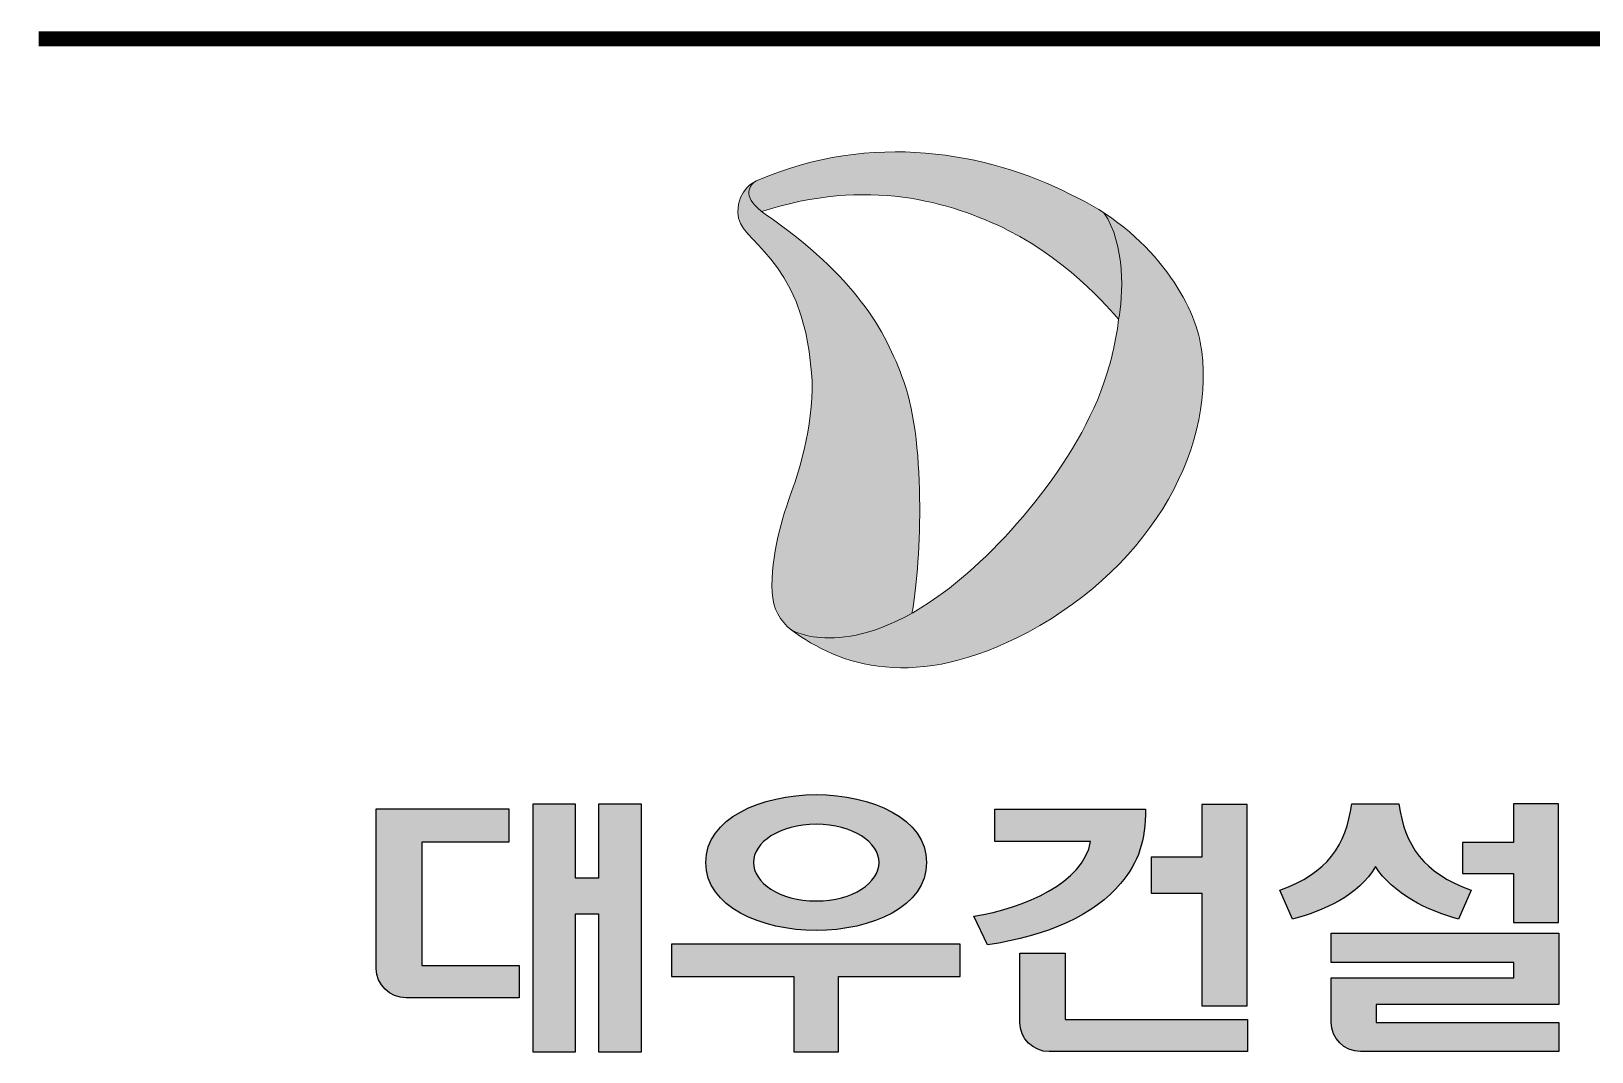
# Model space of a CAD drawing. Header units: metres. Extents: x 630750 to 860239, y 578133 to 726633.
# Drawn here: x 819627 to 832641, y 701488 to 709999 of the extents above; entities that cross this region are included whole.
import ezdxf

# ---------------------------------------------------------------- set-up
doc = ezdxf.new("R2010")
doc.units = ezdxf.units.M
doc.header["$LTSCALE"] = 300
doc.layers.add('001dmp-FORM', color=7, linetype='Continuous')
doc.layers.add('Layer 1', color=7, linetype='Continuous')

# ---------------------------------------------------------------- blocks, each defined once
blk = doc.blocks.new('xref-sheet(건축)')
h = blk.add_hatch(color=253)
edge = h.paths.add_edge_path()
edge.add_spline(control_points=[(7798.806127577293, 5214.477614259042), (7833.926107088279, 5225.984505656261), (7861.626310696913, 5217.85317864129), (7881.01895741043, 5208.220122075222), (7902.113980001988, 5197.744268812812), (7917.818113621877, 5178.526135479799), (7917.818113621877, 5178.526135479799), (7919.350493104619, 5185.995107419059), (7920.111170689575, 5203.741494989872), (7912.905487709257, 5214.062232790338)], knot_values=[3.001940502293917, 3.001940502293917, 3.001940502293917, 3.001940502293917, 4, 4, 4, 5, 5, 5, 6, 6, 6, 6], degree=3, periodic=0)
edge.add_spline(control_points=[(7912.905487710465, 5214.062232789558), (7909.433366094076, 5216.329865589626), (7905.66461436497, 5218.424446082235), (7901.590325142781, 5220.277964228089)], knot_values=[0, 0, 0, 0, 0.1490514530590994, 0.1490514530590994, 0.1490514530590994, 0.1490514530590994], degree=3, periodic=0)
edge.add_spline(control_points=[(7901.590325142781, 5220.277964228089), (7874.183883458638, 5234.259548969), (7835.334205061663, 5241.367474663227), (7797.256228562444, 5224.842029737837), (7797.08492950091, 5224.767478456124), (7796.921888508048, 5224.690725374771), (7796.766807915497, 5224.611948678809)], knot_values=[0, 0, 0, 0, 1, 1, 1, 1.043769854444011, 1.043769854444011, 1.043769854444011, 1.043769854444011], degree=3, periodic=0)
edge.add_spline(control_points=[(7796.766807915454, 5224.611948678794), (7794.200044429424, 5222.873153979878), (7792.496238315682, 5219.379618413395), (7798.806128578683, 5214.477614586499)], knot_values=[0, 0, 0, 0, 0.9479742126560293, 0.9479742126560293, 0.9479742126560293, 0.9479742126560293], degree=3, periodic=0)
h = blk.add_hatch(color=251)
edge = h.paths.add_edge_path()
edge.add_spline(control_points=[(7848.879957726196, 5080.535062350154), (7851.598219823602, 5094.327603309361), (7853.973565042354, 5136.069448816643), (7846.138031630631, 5157.844524619204), (7839.793539599545, 5175.43657181046), (7830.158290190098, 5192.50772022071), (7799.918600109813, 5213.657864376389), (7799.522851607078, 5213.935318489712), (7799.152421763254, 5214.208587639087), (7798.806128578683, 5214.477614586499)], knot_values=[0.9479742126560295, 0.9479742126560295, 0.9479742126560295, 0.9479742126560295, 1.88010572553203, 1.88010572553203, 1.88010572553203, 2.88010572553203, 2.88010572553203, 2.88010572553203, 2.932131512876001, 2.932131512876001, 2.932131512876001, 2.932131512876001], degree=3, periodic=0)
edge.add_spline(control_points=[(7798.806128578683, 5214.477614586499), (7792.496238315682, 5219.379618413395), (7794.200044429424, 5222.873153979878), (7796.766807915454, 5224.611948678794)], knot_values=[0, 0, 0, 0, 0.9479742126560293, 0.9479742126560293, 0.9479742126560293, 0.9479742126560293], degree=3, periodic=0)
edge.add_spline(control_points=[(7796.666187534182, 5224.559968943076), (7796.666187534182, 5224.559968943076), (7790.851102810862, 5222.141073095595), (7790.757396151836, 5214.159470609949), (7790.647153023572, 5203.791104397587), (7812.216221066628, 5200.712565041074), (7815.418783942441, 5160.727382423067), (7816.587361101934, 5145.858340499703), (7811.609883861238, 5128.751363072769), (7808.710489588135, 5120.943393514125), (7805.827631784254, 5113.262203552974), (7801.632880754187, 5099.487324677539), (7802.239217959577, 5087.51492094907), (7802.519355735742, 5082.051095542417), (7804.905558072554, 5077.856743367367), (7808.611270772701, 5074.980277266503)], knot_values=[4.586814537703955, 4.586814537703955, 4.586814537703955, 4.586814537703955, 5.586814537703955, 5.586814537703955, 5.586814537703955, 6.586814537703955, 6.586814537703955, 6.586814537703955, 7.586814537703955, 7.586814537703955, 7.586814537703955, 8.586814537703955, 8.586814537703955, 8.586814537703955, 9, 9, 9, 9], degree=3, periodic=0)
edge.add_spline(control_points=[(7808.611270772701, 5074.980277266503), (7808.611270772701, 5074.980277266503), (7823.103218976001, 5066.026853818941), (7848.879957726196, 5080.535062350154)], knot_values=[3, 3, 3, 3, 3.903456522974708, 3.903456522974708, 3.903456522974708, 3.903456522974708], degree=3, periodic=0)
h = blk.add_hatch(color=256)
edge = h.paths.add_edge_path()
edge.add_spline(control_points=[(7808.611270772701, 5074.980277266503), (7824.591012213234, 5062.991337068796), (7849.957956024649, 5054.116765244286), (7887.617008636473, 5074.236136150784), (7929.785005193931, 5096.736758627582), (7951.166659918963, 5137.716885478088), (7945.026117675166, 5170.95794472511), (7942.882531074254, 5182.529559920769), (7932.728151519579, 5201.116107162399), (7912.905487710465, 5214.062232789558)], knot_values=[0.1490514530590992, 0.1490514530590992, 0.1490514530590992, 0.1490514530590992, 1.149051453059099, 1.149051453059099, 1.149051453059099, 2.149051453059099, 2.149051453059099, 2.149051453059099, 3, 3, 3, 3], degree=3, periodic=0)
edge.add_spline(control_points=[(7912.905487709257, 5214.062232790338), (7920.111170689575, 5203.741494989872), (7919.350493104619, 5185.995107419059), (7917.818113621877, 5178.526135479799)], knot_values=[4.999999999998956, 4.999999999998956, 4.999999999998956, 4.999999999998956, 5.999999999998956, 5.999999999998956, 5.999999999998956, 6], degree=3, periodic=0)
edge.add_spline(control_points=[(7917.818113621877, 5178.526135479799), (7917.176405266655, 5173.013223780531), (7915.913762483513, 5166.706137871904), (7913.695020625164, 5159.658024078994), (7904.704693515974, 5131.091273469976), (7877.888052568014, 5100.421635189497), (7857.526146779332, 5086.029394795837), (7854.505773104407, 5083.895150563653), (7851.611351531479, 5082.070840687763), (7848.846842824976, 5080.516433335749)], knot_values=[3.903069565765791, 3.903069565765791, 3.903069565765791, 3.903069565765791, 4.055307819384659, 4.055307819384659, 4.055307819384659, 5.055307819384659, 5.055307819384659, 5.055307819384659, 5.152238253618869, 5.152238253618869, 5.152238253618869, 5.152238253618869], degree=3, periodic=0)
edge.add_spline(control_points=[(7848.846842824976, 5080.516433335749), (7823.090807614179, 5066.034521813369), (7808.611270772701, 5074.980277266503), (7808.611270772701, 5074.980277266503)], knot_values=[3, 3, 3, 3, 3.90306956576579, 3.90306956576579, 3.90306956576579, 3.90306956576579], degree=3, periodic=0)
at = {"layer": '001dmp-FORM'}
h = blk.add_hatch(color=253, dxfattribs=at)
edge = h.paths.add_edge_path()
edge.add_spline(control_points=[(7853.766856105853, 4997.341554193078), (7853.766856105853, 4997.341554193078), (7853.766856105853, 4997.341554193078), (7853.766856105853, 5012.047987502265), (7835.312156436004, 5020.007541362259), (7816.945651268761, 5020.007541362259), (7798.579146101503, 5020.007541362259), (7780.12444643167, 5012.047987502265), (7780.12444643167, 4997.341554193078), (7780.12444643167, 4982.635120883891), (7798.579146101503, 4974.675567023896), (7816.945651268761, 4974.675567023896), (7835.312156436004, 4974.675567023896), (7853.766856105853, 4982.635120883891), (7853.766856105853, 4997.341554193078)], knot_values=[0, 0, 0, 0, 5e-05, 0.0001, 1, 1, 1, 2, 2, 2, 3, 3, 3, 4, 4, 4, 4], degree=3, periodic=0)
edge = h.paths.add_edge_path()
edge.add_spline(control_points=[(7837.913894262805, 4997.341554193078), (7837.913894262805, 4997.341554193078), (7837.913894262805, 4997.341554193078), (7837.913894262805, 4990.70491787214), (7829.22673575634, 4984.542327002699), (7816.945651268761, 4984.542327002699), (7804.664566781168, 4984.542327002699), (7795.977408274688, 4990.70491787214), (7795.977408274688, 4997.341554193078), (7795.977408274688, 5003.978190514016), (7804.664566781168, 5010.140781383457), (7816.945651268761, 5010.140781383457), (7829.22673575634, 5010.140781383457), (7837.913894262805, 5003.978190514016), (7837.913894262805, 4997.341554193078)], knot_values=[0, 0, 0, 0, 5e-05, 0.0001, 1, 1, 1, 2, 2, 2, 3, 3, 3, 4, 4, 4, 4], degree=3, periodic=0)
h = blk.add_hatch(color=253, dxfattribs=at)
edge = h.paths.add_edge_path()
edge.add_spline(control_points=[(7714.414029835403, 5004.165603832048), (7714.414029835403, 5004.165603832048), (7714.414029835403, 5004.165603832048), (7714.414029835403, 5004.165603832048), (7714.414029835403, 5015.217477439589), (7714.414029835403, 5015.217477439589), (7714.414029835403, 5015.217477439589), (7670.184486779588, 5015.217477439589), (7670.184486779588, 5015.217477439589), (7670.184486779588, 5015.217477439589), (7670.184486779588, 4961.964534336121), (7670.184486779588, 4961.964534336121), (7670.184486779588, 4956.623254772177), (7674.74855228934, 4952.230066111224), (7680.128416948166, 4952.230066111224), (7680.128416948166, 4952.230066111224), (7717.820542498477, 4952.230066111224), (7717.820542498477, 4952.230066111224), (7717.820542498477, 4952.230066111224), (7717.820542498477, 4962.973258959652), (7717.820542498477, 4962.973258959652), (7717.820542498477, 4962.973258959652), (7685.431111417231, 4962.973258959652), (7685.431111417231, 4962.973258959652), (7685.431111417231, 4962.973258959652), (7685.431111417231, 5004.165603832048), (7685.431111417231, 5004.165603832048), (7685.431111417231, 5004.165603832048), (7714.414029835403, 5004.165603832048), (7714.414029835403, 5004.165603832048)], knot_values=[0, 0, 0, 0, 5e-05, 0.0001, 1, 1, 1, 2, 2, 2, 3, 3, 3, 4, 4, 4, 5, 5, 5, 6, 6, 6, 7, 7, 7, 8, 8, 8, 9, 9, 9, 9], degree=3, periodic=0)
for points in [[(7722.412168790281, 4934.216338954395), (7736.688653899284, 4934.216338954395), (7736.688653899284, 4980.220796375113), (7744.345039156571, 4980.220796375113), (7744.345039156571, 4934.216338954395), (7758.621524265574, 4934.216338954395), (7758.621524265574, 5016.816002799284), (7744.345039156571, 5016.816002799284), (7744.345039156571, 4992.105005600976), (7736.688653899284, 4992.105005600976), (7736.688653899284, 5016.816002799284), (7722.412168790281, 5016.816002799284)], [(7945.588357629254, 4949.534621625396), (7960.697178356582, 4949.534621625396), (7960.697178356582, 5016.755369078744), (7945.588357629254, 5016.755369078744), (7945.588357629254, 4999.171590122107), (7928.671549598555, 4999.171590122107), (7928.671549598555, 4987.166113455162), (7945.588357629254, 4987.166113455162)], [(8049.520066791447, 4977.371011509726), (8064.513132234089, 4977.371011509726), (8064.513132234089, 5016.876636519823), (8049.520066791447, 5016.876636519823), (8049.520066791447, 5004.022287765317), (8032.509552101736, 5004.022287765317), (8032.509552101736, 4993.731091742734), (8049.520066791447, 4993.731091742734)], [(7768.642624623928, 4959.340747883657), (7809.476679329498, 4959.340747883657), (7809.476679329498, 4934.216338954395), (7824.365013800299, 4934.216338954395), (7824.365013800299, 4959.340747883657), (7864.962045780136, 4959.340747883657), (7864.962045780136, 4970.117013670562), (7768.642624623928, 4970.117013670562)]]:
    blk.add_hatch(color=253, dxfattribs=at).paths.add_polyline_path(points)
h = blk.add_hatch(color=253, dxfattribs=at)
edge = h.paths.add_edge_path()
edge.add_spline(control_points=[(7874.128761894506, 4969.891015257639), (7874.128761894506, 4969.891015257639), (7874.128761894506, 4969.891015257639), (7894.204035549716, 4972.768360905088), (7910.018412297854, 4980.071968151969), (7918.496108860651, 4990.341115548899), (7924.520895819762, 4997.617162013715), (7926.880098764421, 5004.661697909195), (7926.747807010513, 5015.167868031876), (7926.747807010513, 5015.167868031876), (7876.504501308402, 5015.167868031876), (7876.504501308402, 5015.167868031876), (7876.504501308402, 5015.167868031876), (7876.504501308402, 5004.319944211605), (7876.504501308402, 5004.319944211605), (7876.504501308402, 5004.319944211605), (7908.486032815126, 5004.319944211605), (7908.486032815126, 5004.319944211605), (7906.071708306321, 4990.655308464427), (7886.503553041111, 4982.105953868269), (7869.498550507808, 4979.416021538852), (7869.498550507808, 4979.416021538852), (7874.128761894506, 4969.891015257639), (7874.128761894506, 4969.891015257639)], knot_values=[0, 0, 0, 0, 5e-05, 0.0001, 1, 1, 1, 2, 2, 2, 3, 3, 3, 4, 4, 4, 5, 5, 5, 6, 6, 6, 7, 7, 7, 7], degree=3, periodic=0)
h = blk.add_hatch(color=253, dxfattribs=at)
edge = h.paths.add_edge_path()
edge.add_spline(control_points=[(7995.561567667144, 5016.876636519823), (7995.561567667144, 5016.876636519823), (7995.561567667144, 5016.876636519823), (7993.659873704761, 5003.002538828961), (7987.618550276398, 4993.863383496639), (7971.616760210207, 4988.125228670979), (7971.616760210207, 4988.125228670979), (7975.800486927488, 4978.501003574337), (7975.800486927488, 4978.501003574337), (7986.058610011576, 4981.113765713975), (7997.920770611789, 4986.339289993251), (8003.515609370719, 4996.029660966846), (8009.104935973242, 4987.083431108971), (8020.972608729877, 4981.113765713975), (8031.225219657557, 4978.501003574337), (8031.225219657557, 4978.501003574337), (8035.414458531246, 4988.125228670979), (8035.414458531246, 4988.125228670979), (8019.407156308647, 4993.863383496639), (8013.250077595614, 5003.002538828961), (8011.342871476823, 5016.876636519823), (8011.342871476823, 5016.876636519823), (7995.561567667144, 5016.876636519823), (7995.561567667144, 5016.876636519823)], knot_values=[0, 0, 0, 0, 5e-05, 0.0001, 1, 1, 1, 2, 2, 2, 3, 3, 3, 4, 4, 4, 5, 5, 5, 6, 6, 6, 7, 7, 7, 7], degree=3, periodic=0)
h = blk.add_hatch(color=253, dxfattribs=at)
edge = h.paths.add_edge_path()
edge.add_spline(control_points=[(7998.449937627418, 4934.315557769823), (7998.449937627418, 4934.315557769823), (7998.449937627418, 4934.315557769823), (7998.449937627418, 4934.315557769823), (8064.695033395721, 4934.315557769823), (8064.695033395721, 4934.315557769823), (8064.695033395721, 4934.315557769823), (8064.695033395721, 4943.939782866466), (8064.695033395721, 4943.939782866466), (8064.695033395721, 4943.939782866466), (8003.741607783639, 4943.939782866466), (8003.741607783639, 4943.939782866466), (8003.741607783639, 4943.939782866466), (8003.741607783639, 4949.981106294827), (8003.741607783639, 4949.981106294827), (8003.741607783639, 4949.981106294827), (8064.634399675168, 4949.981106294827), (8064.634399675168, 4949.981106294827), (8064.634399675168, 4949.981106294827), (8064.634399675168, 4973.755036902969), (8064.634399675168, 4973.755036902969), (8064.634399675168, 4973.755036902969), (7988.687908620457, 4973.755036902969), (7988.687908620457, 4973.755036902969), (7988.687908620457, 4973.755036902969), (7988.687908620457, 4964.026080834485), (7988.687908620457, 4964.026080834485), (7988.687908620457, 4964.026080834485), (8049.597236981223, 4964.026080834485), (8049.597236981223, 4964.026080834485), (8049.597236981223, 4964.026080834485), (8049.597236981223, 4958.910799683465), (8049.597236981223, 4958.910799683465), (8049.597236981223, 4958.910799683465), (7988.693420776865, 4958.910799683465), (7988.693420776865, 4958.910799683465), (7988.693420776865, 4958.910799683465), (7988.693420776865, 4944.022465212656), (7988.693420776865, 4944.022465212656), (7988.693420776865, 4938.692209961539), (7993.070072968578, 4934.315557769823), (7998.449937627418, 4934.315557769823)], knot_values=[0, 0, 0, 0, 5e-05, 0.0001, 1, 1, 1, 2, 2, 2, 3, 3, 3, 4, 4, 4, 5, 5, 5, 6, 6, 6, 7, 7, 7, 8, 8, 8, 9, 9, 9, 10, 10, 10, 11, 11, 11, 12, 12, 12, 13, 13, 13, 13], degree=3, periodic=0)
h = blk.add_hatch(color=253, dxfattribs=at)
edge = h.paths.add_edge_path()
edge.add_spline(control_points=[(7894.65603237554, 4934.271460518522), (7894.65603237554, 4934.271460518522), (7894.65603237554, 4934.271460518522), (7894.65603237554, 4934.271460518522), (7960.834982266882, 4934.271460518522), (7960.834982266882, 4934.271460518522), (7960.834982266882, 4934.271460518522), (7960.834982266882, 4945.009141210537), (7960.834982266882, 4945.009141210537), (7960.834982266882, 4945.009141210537), (7899.986287626671, 4945.009141210537), (7899.986287626671, 4945.009141210537), (7899.986287626671, 4945.009141210537), (7899.986287626671, 4967.079815487143), (7899.986287626671, 4967.079815487143), (7899.986287626671, 4967.079815487143), (7884.916051994238, 4967.079815487143), (7884.916051994238, 4967.079815487143), (7884.916051994238, 4967.079815487143), (7884.916051994238, 4944.005928743418), (7884.916051994238, 4944.005928743418), (7884.916051994238, 4938.659137023062), (7889.270655560293, 4934.271460518522), (7894.65603237554, 4934.271460518522)], knot_values=[0, 0, 0, 0, 5e-05, 0.0001, 1, 1, 1, 2, 2, 2, 3, 3, 3, 4, 4, 4, 5, 5, 5, 6, 6, 6, 7, 7, 7, 7], degree=3, periodic=0)
at = {"layer": '001dmp-FORM', "const_width": 4.999999999886342}
blk.add_lwpolyline([(7557.579222499233, 5272.141511646248), (8150.123407924082, 5272.141544477435)], dxfattribs=at)
at = {"layer": '001dmp-FORM', "color": 253}
for points in [[(7722.412168790281, 4934.216338954395), (7736.688653899284, 4934.216338954395), (7736.688653899284, 4980.220796375113), (7744.345039156571, 4980.220796375113), (7744.345039156571, 4934.216338954395), (7758.621524265574, 4934.216338954395), (7758.621524265574, 5016.816002799284), (7744.345039156571, 5016.816002799284), (7744.345039156571, 4992.105005600976), (7736.688653899284, 4992.105005600976), (7736.688653899284, 5016.816002799284), (7722.412168790281, 5016.816002799284), (7722.412168790281, 4934.216338954395)], [(7945.588357629254, 4949.534621625396), (7960.697178356582, 4949.534621625396), (7960.697178356582, 5016.755369078744), (7945.588357629254, 5016.755369078744), (7945.588357629254, 4999.171590122107), (7928.671549598555, 4999.171590122107), (7928.671549598555, 4987.166113455162), (7945.588357629254, 4987.166113455162), (7945.588357629254, 4949.534621625396)], [(8049.520066791447, 4977.371011509726), (8064.513132234089, 4977.371011509726), (8064.513132234089, 5016.876636519823), (8049.520066791447, 5016.876636519823), (8049.520066791447, 5004.022287765317), (8032.509552101736, 5004.022287765317), (8032.509552101736, 4993.731091742734), (8049.520066791447, 4993.731091742734), (8049.520066791447, 4977.371011509726)], [(7768.642624623928, 4959.340747883657), (7809.476679329498, 4959.340747883657), (7809.476679329498, 4934.216338954395), (7824.365013800299, 4934.216338954395), (7824.365013800299, 4959.340747883657), (7864.962045780136, 4959.340747883657), (7864.962045780136, 4970.117013670562), (7768.642624623928, 4970.117013670562), (7768.642624623928, 4959.340747883657)]]:
    blk.add_lwpolyline(points, dxfattribs=at)
for points, knots in [([(7816.945651268761, 4974.675567023896), (7835.312156436004, 4974.675567023896), (7853.766856105853, 4982.635120883891), (7853.766856105853, 4997.341554193078), (7853.766856105853, 5012.047987502265), (7835.312156436004, 5020.007541362259), (7816.945651268761, 5020.007541362259), (7798.579146101503, 5020.007541362259), (7780.12444643167, 5012.047987502265), (7780.12444643167, 4997.341554193078), (7780.12444643167, 4982.635120883891), (7798.579146101503, 4974.675567023896), (7816.945651268761, 4974.675567023896)], [0, 0, 0, 0, 1, 1, 1, 2, 2, 2, 3, 3, 3, 4, 4, 4, 4]), ([(7670.184486779588, 4961.964534336121), (7670.184486779588, 4956.623254772177), (7674.74855228934, 4952.230066111224), (7680.128416948166, 4952.230066111224), (7680.128416948166, 4952.230066111224), (7717.820542498477, 4952.230066111224), (7717.820542498477, 4952.230066111224), (7717.820542498477, 4952.230066111224), (7717.820542498477, 4962.973258959652), (7717.820542498477, 4962.973258959652), (7717.820542498477, 4962.973258959652), (7685.431111417231, 4962.973258959652), (7685.431111417231, 4962.973258959652), (7685.431111417231, 4962.973258959652), (7685.431111417231, 5004.165603832048), (7685.431111417231, 5004.165603832048), (7685.431111417231, 5004.165603832048), (7714.414029835403, 5004.165603832048), (7714.414029835403, 5004.165603832048), (7714.414029835403, 5004.165603832048), (7714.414029835403, 5015.217477439589), (7714.414029835403, 5015.217477439589), (7714.414029835403, 5015.217477439589), (7670.184486779588, 5015.217477439589), (7670.184486779588, 5015.217477439589), (7670.184486779588, 5015.217477439589), (7670.184486779588, 4961.964534336121), (7670.184486779588, 4961.964534336121)], [0, 0, 0, 0, 1, 1, 1, 2, 2, 2, 3, 3, 3, 4, 4, 4, 5, 5, 5, 6, 6, 6, 7, 7, 7, 8, 8, 8, 9, 9, 9, 9]), ([(7876.504501308402, 5015.167868031876), (7876.504501308402, 5015.167868031876), (7876.504501308402, 5004.319944211605), (7876.504501308402, 5004.319944211605), (7876.504501308402, 5004.319944211605), (7908.486032815126, 5004.319944211605), (7908.486032815126, 5004.319944211605), (7906.071708306321, 4990.655308464427), (7886.503553041111, 4982.105953868269), (7869.498550507808, 4979.416021538852), (7869.498550507808, 4979.416021538852), (7874.128761894506, 4969.891015257639), (7874.128761894506, 4969.891015257639), (7894.204035549716, 4972.768360905088), (7910.018412297854, 4980.071968151969), (7918.496108860651, 4990.341115548899), (7924.520895819762, 4997.617162013715), (7926.880098764421, 5004.661697909195), (7926.747807010513, 5015.167868031876), (7926.747807010513, 5015.167868031876), (7876.504501308402, 5015.167868031876), (7876.504501308402, 5015.167868031876)], [0, 0, 0, 0, 1, 1, 1, 2, 2, 2, 3, 3, 3, 4, 4, 4, 5, 5, 5, 6, 6, 6, 7, 7, 7, 7]), ([(8003.515609370719, 4996.029660966846), (8009.104935973242, 4987.083431108971), (8020.972608729877, 4981.113765713975), (8031.225219657557, 4978.501003574337), (8031.225219657557, 4978.501003574337), (8035.414458531246, 4988.125228670979), (8035.414458531246, 4988.125228670979), (8019.407156308647, 4993.863383496639), (8013.250077595614, 5003.002538828961), (8011.342871476823, 5016.876636519823), (8011.342871476823, 5016.876636519823), (7995.561567667144, 5016.876636519823), (7995.561567667144, 5016.876636519823), (7993.659873704761, 5003.002538828961), (7987.618550276398, 4993.863383496639), (7971.616760210207, 4988.125228670979), (7971.616760210207, 4988.125228670979), (7975.800486927488, 4978.501003574337), (7975.800486927488, 4978.501003574337), (7986.058610011576, 4981.113765713975), (7997.920770611789, 4986.339289993251), (8003.515609370719, 4996.029660966846)], [0, 0, 0, 0, 1, 1, 1, 2, 2, 2, 3, 3, 3, 4, 4, 4, 5, 5, 5, 6, 6, 6, 7, 7, 7, 7]), ([(7816.945651268761, 5010.140781383457), (7829.22673575634, 5010.140781383457), (7837.913894262805, 5003.978190514016), (7837.913894262805, 4997.341554193078), (7837.913894262805, 4990.70491787214), (7829.22673575634, 4984.542327002699), (7816.945651268761, 4984.542327002699), (7804.664566781168, 4984.542327002699), (7795.977408274688, 4990.70491787214), (7795.977408274688, 4997.341554193078), (7795.977408274688, 5003.978190514016), (7804.664566781168, 5010.140781383457), (7816.945651268761, 5010.140781383457)], [0, 0, 0, 0, 1, 1, 1, 2, 2, 2, 3, 3, 3, 4, 4, 4, 4]), ([(8003.741607783639, 4943.939782866466), (8003.741607783639, 4943.939782866466), (8003.741607783639, 4949.981106294827), (8003.741607783639, 4949.981106294827), (8003.741607783639, 4949.981106294827), (8064.634399675168, 4949.981106294827), (8064.634399675168, 4949.981106294827), (8064.634399675168, 4949.981106294827), (8064.634399675168, 4973.755036902969), (8064.634399675168, 4973.755036902969), (8064.634399675168, 4973.755036902969), (7988.687908620457, 4973.755036902969), (7988.687908620457, 4973.755036902969), (7988.687908620457, 4973.755036902969), (7988.687908620457, 4964.026080834485), (7988.687908620457, 4964.026080834485), (7988.687908620457, 4964.026080834485), (8049.597236981223, 4964.026080834485), (8049.597236981223, 4964.026080834485), (8049.597236981223, 4964.026080834485), (8049.597236981223, 4958.910799683465), (8049.597236981223, 4958.910799683465), (8049.597236981223, 4958.910799683465), (7988.693420776865, 4958.910799683465), (7988.693420776865, 4958.910799683465), (7988.693420776865, 4958.910799683465), (7988.693420776865, 4944.022465212656), (7988.693420776865, 4944.022465212656), (7988.693420776865, 4938.692209961539), (7993.070072968578, 4934.315557769823), (7998.449937627418, 4934.315557769823), (7998.449937627418, 4934.315557769823), (8064.695033395721, 4934.315557769823), (8064.695033395721, 4934.315557769823), (8064.695033395721, 4934.315557769823), (8064.695033395721, 4943.939782866466), (8064.695033395721, 4943.939782866466), (8064.695033395721, 4943.939782866466), (8003.741607783639, 4943.939782866466), (8003.741607783639, 4943.939782866466)], [0, 0, 0, 0, 1, 1, 1, 2, 2, 2, 3, 3, 3, 4, 4, 4, 5, 5, 5, 6, 6, 6, 7, 7, 7, 8, 8, 8, 9, 9, 9, 10, 10, 10, 11, 11, 11, 12, 12, 12, 13, 13, 13, 13]), ([(7899.986287626671, 4945.009141210537), (7899.986287626671, 4945.009141210537), (7899.986287626671, 4967.079815487143), (7899.986287626671, 4967.079815487143), (7899.986287626671, 4967.079815487143), (7884.916051994238, 4967.079815487143), (7884.916051994238, 4967.079815487143), (7884.916051994238, 4967.079815487143), (7884.916051994238, 4944.005928743418), (7884.916051994238, 4944.005928743418), (7884.916051994238, 4938.659137023062), (7889.270655560293, 4934.271460518522), (7894.65603237554, 4934.271460518522), (7894.65603237554, 4934.271460518522), (7960.834982266882, 4934.271460518522), (7960.834982266882, 4934.271460518522), (7960.834982266882, 4934.271460518522), (7960.834982266882, 4945.009141210537), (7960.834982266882, 4945.009141210537), (7960.834982266882, 4945.009141210537), (7899.986287626671, 4945.009141210537), (7899.986287626671, 4945.009141210537)], [0, 0, 0, 0, 1, 1, 1, 2, 2, 2, 3, 3, 3, 4, 4, 4, 5, 5, 5, 6, 6, 6, 7, 7, 7, 7])]:
    blk.add_open_spline(points, degree=3, knots=knots, dxfattribs=at)
at = {"layer": 'Layer 1', "lineweight": 0}
for points, knots in [([(7901.590325142781, 5220.277964228089), (7874.183883458638, 5234.259548969), (7835.334205061663, 5241.367474663227), (7797.256228562444, 5224.842029737837), (7797.047462207731, 5224.751172267961), (7796.850961473931, 5224.657044488663), (7796.666187534182, 5224.559968943076)], [0, 0, 0, 0, 1, 1, 1, 1.053343391827787, 1.053343391827787, 1.053343391827787, 1.053343391827787]), ([(7808.611270772701, 5074.980277266503), (7804.905558072554, 5077.856743367367), (7802.519355735742, 5082.051095542417), (7802.239217959577, 5087.51492094907), (7801.632880754187, 5099.487324677539), (7805.827631784254, 5113.262203552974), (7808.710489588135, 5120.943393514125), (7811.609883861238, 5128.751363072769), (7816.587361101934, 5145.858340499703), (7815.418783942441, 5160.727382423067), (7812.216221066628, 5200.712565041074), (7790.647153023572, 5203.791104397587), (7790.757396151836, 5214.159470609949), (7790.851102810862, 5222.141073095595), (7796.666187534182, 5224.559968943076), (7796.666187534182, 5224.559968943076)], [4.586814537703954, 4.586814537703954, 4.586814537703954, 4.586814537703954, 5, 5, 5, 6, 6, 6, 7, 7, 7, 8, 8, 8, 9, 9, 9, 9]), ([(7796.766807915454, 5224.611948678794), (7794.059177843068, 5222.777727161265), (7792.311824260221, 5218.990875705715), (7799.918600109813, 5213.657864376389), (7830.158290190098, 5192.50772022071), (7839.793539599545, 5175.43657181046), (7846.138031630631, 5157.844524619204), (7853.973565042354, 5136.069448816643), (7851.598219823602, 5094.327603309361), (7848.879957726196, 5080.535062350154)], [0, 0, 0, 0, 1, 1, 1, 2, 2, 2, 2.932131512876001, 2.932131512876001, 2.932131512876001, 2.932131512876001]), ([(7798.806127577293, 5214.477614259042), (7833.926107088279, 5225.984505656261), (7861.626310696913, 5217.85317864129), (7881.01895741043, 5208.220122075222), (7902.113980001988, 5197.744268812812), (7917.818113621877, 5178.526135479799), (7917.818113621877, 5178.526135479799), (7919.350493104619, 5185.995107419059), (7920.111170689575, 5203.741494989872), (7912.905487709257, 5214.062232790338)], [3.001940502293917, 3.001940502293917, 3.001940502293917, 3.001940502293917, 4, 4, 4, 5, 5, 5, 6, 6, 6, 6]), ([(7901.590325142781, 5220.277964228089), (7928.925108793541, 5207.84253936095), (7942.507062194534, 5184.556434595335), (7945.026117675166, 5170.95794472511), (7951.166659918963, 5137.716885478088), (7929.785005193931, 5096.736758627582), (7887.617008636473, 5074.236136150784), (7849.957956024649, 5054.116765244286), (7824.591012213234, 5062.991337068796), (7808.611270772701, 5074.980277266503)], [0, 0, 0, 0, 1, 1, 1, 2, 2, 2, 3, 3, 3, 3]), ([(7808.611270772701, 5074.980277266503), (7808.611270772701, 5074.980277266503), (7826.365926578117, 5064.011086005153), (7857.526146779332, 5086.029394795837), (7877.888052568014, 5100.421635189497), (7904.704693515974, 5131.091273469976), (7913.695020625164, 5159.658024078994), (7915.913762483513, 5166.706137871904), (7917.176405266655, 5173.013223780531), (7917.818113621877, 5178.526135479799)], [3, 3, 3, 3, 4, 4, 4, 5, 5, 5, 5.152238253618868, 5.152238253618868, 5.152238253618868, 5.152238253618868])]:
    blk.add_open_spline(points, degree=3, knots=knots, dxfattribs=at)

msp = doc.modelspace()

# ---------------------------------------------------------------- block references
at = {"xscale": 24.9999912600033, "yscale": 24.99999123637099, "zscale": 24.99999123690949}
msp.add_blockref('xref-sheet(건축)', (630749.9952475681, 578132.7822647085), dxfattribs=at)

doc.saveas('drawing.dxf')
